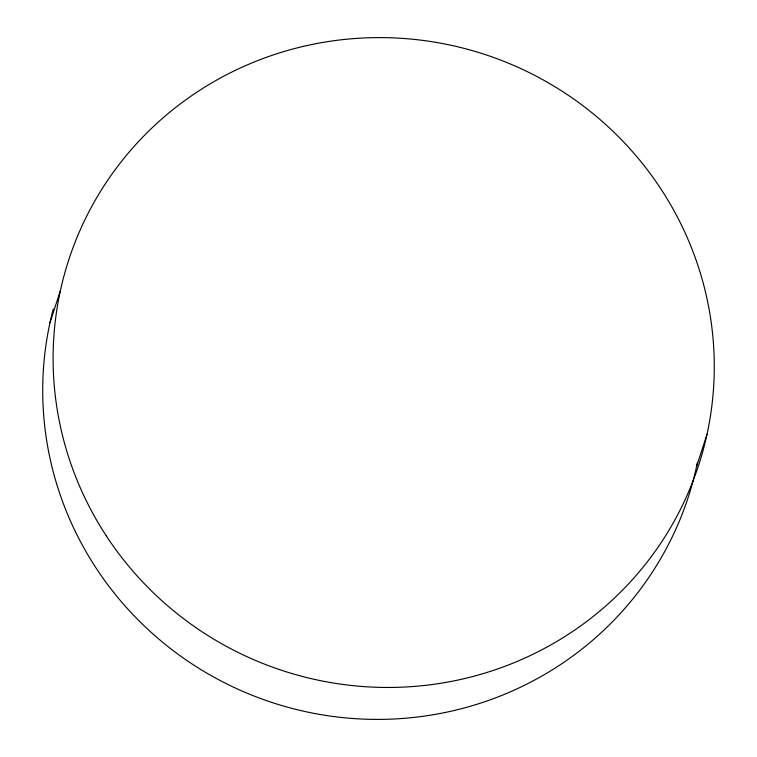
<?xml version="1.0" encoding="UTF-8"?>
<svg xmlns="http://www.w3.org/2000/svg" width="757" height="757" viewBox="0 0 757 757"><rect width="100%" height="100%" fill="white"/><g stroke="black" fill="none" stroke-linecap="round" stroke-linejoin="round"><path stroke-width="1.14" d="M49.99 322.681L60.371 290.754M696.629 466.246L707.01 434.319M697.358 462.82A331.263 324.261 18 0 1 299.081 710.161A331.263 324.261 18 0 1 53.283 309.017M106.292 535.861A331.263 324.261 18 0 0 678.14 513.889A331.263 324.261 18 0 0 366.634 37.85A331.263 324.261 18 0 0 106.292 535.861"/></g></svg>
